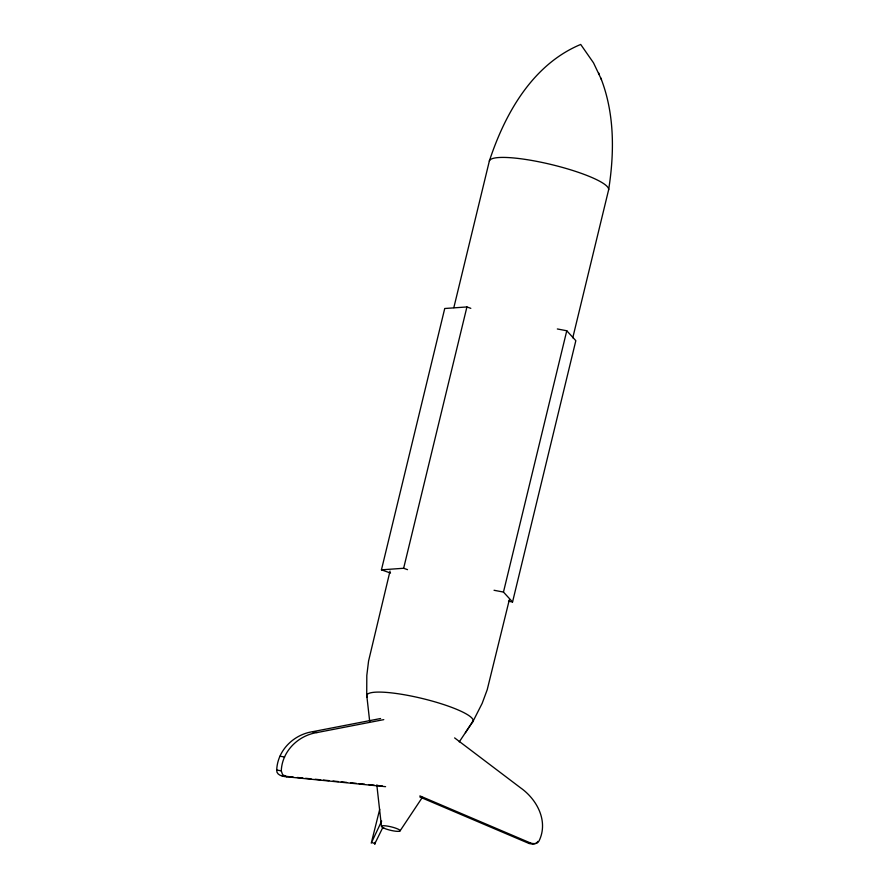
<?xml version="1.0" encoding="UTF-8"?>
<svg xmlns="http://www.w3.org/2000/svg" width="889" height="889" viewBox="0 0 889 889"><rect width="100%" height="100%" fill="white"/><g stroke="black" fill="none" stroke-linecap="round" stroke-linejoin="round"><path stroke-width="1.33" d="M380.581 718.523L312.55 731.703C293.659 734.57 277.49 750.338 276.712 770.018C276.201 775.219 282.969 776.597 286.814 776.808L385.582 786.676M383.781 719.634L317.117 732.547C298.226 735.425 282.046 751.183 281.28 770.863L282.58 774.663L286.814 776.808M572.772 337.809L608.609 189.879C614.488 152.852 614.699 113.381 600.808 78.043M374.702 843.361L374.902 842.35M390.527 573.049L381.448 569.827L444.733 308.505L466.925 306.949L470.814 308.339M390.038 571.038L368.568 661.049L366.813 675.44L366.713 694.776M453.834 307.65L489.339 161.065C504.896 113.714 532.533 64.486 580.706 44.45L593.508 62.841L601.453 79.577M381.448 569.827L403.639 568.271L466.925 306.949M566.771 330.764L575.839 340.676L512.553 601.986L503.474 592.074L566.771 330.764L557.336 328.963M509.308 599.864L487.216 689.72L482.182 703.321L473.426 720.568M379.714 809.323L371.258 843.128L381.659 821.069M537.801 841.405L536.723 842.983M374.636 844.094L382.815 827.503M400.106 830.815L422.386 797.322M459.257 741.904L473.137 721.046L465.403 732.669M536.1 843.394L532.733 844.194L529.044 843.483L419.886 797.011M529.044 843.483L530.333 842.916C533.156 844.061 537.734 844.117 539.101 840.838C548.646 821.08 536.923 799.3 520.498 787.787L454.623 737.903M282.246 775.964L293.226 777.064M297.337 777.475L302.827 778.019M305.572 778.297L311.061 778.842M315.173 779.253L320.662 779.797M323.407 780.075L328.897 780.62M333.008 781.031L338.498 781.587M341.243 781.853L346.721 782.409M350.844 782.82L356.333 783.365M359.067 783.642L364.557 784.187M368.679 784.598L374.158 785.154M376.903 785.42L382.392 785.976M312.55 731.703L317.117 732.547M280.057 756.195L284.624 757.039M276.712 770.018L281.28 770.863M494.04 590.274L503.474 592.074M508.508 601.22L512.553 601.986M403.639 568.271L407.529 569.649M371.769 842.405L375.247 843.828M419.908 795.899L530.333 842.916M598.597 72.865L599.175 74.209M366.757 695.331L369.713 721.612M376.825 784.976L381.47 826.303M367.179 697.22A54.718 9.968 13.6 0 1 422.142 698.465A54.718 9.968 13.6 0 1 471.948 722.535M489.339 161.065A61.352 11.179 13.6 0 1 551.436 164.565A61.352 11.179 13.6 0 1 608.609 189.879M383.937 828.17A9.579 1.745 13.6 0 0 399.694 831.171A9.579 1.745 13.6 0 0 388.749 826.326A9.579 1.745 13.6 0 0 383.937 828.17"/></g></svg>
